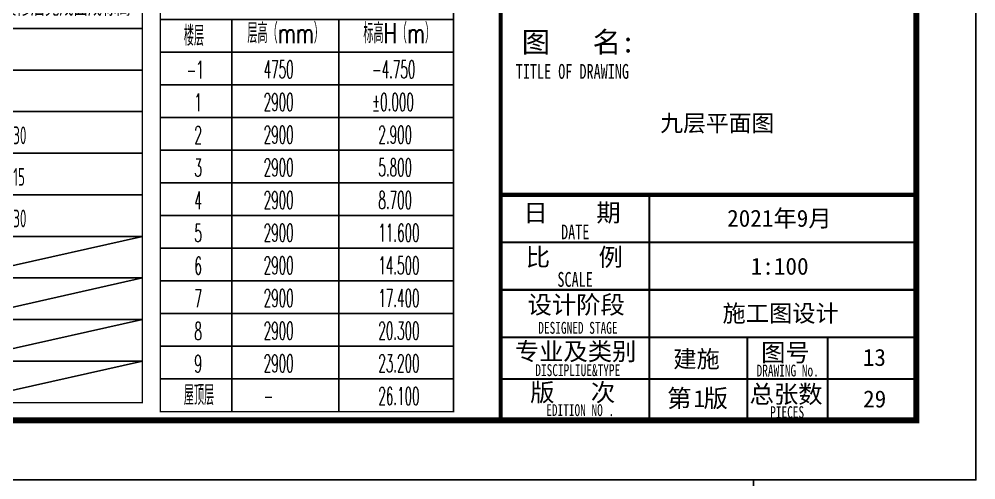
# Model space of a CAD drawing. Extents: x -518115 to 790560, y -210384 to 1628073.
# Drawn here: x 474317 to 490414, y 256415 to 264173 of the extents above; entities that cross this region are included whole.
import ezdxf
from ezdxf.enums import TextEntityAlignment as Align

# ---------------------------------------------------------------- set-up
doc = ezdxf.new("R2010")
doc.units = 0
doc.header["$LTSCALE"] = 1000
doc.header["$MEASUREMENT"] = 0
for name, color, linetype in [('C-Sheet-图框', 101, 'Continuous'), ('PUB_TEXT', 4, 'Continuous'), ('图框', 140, 'Continuous'), ('图签文字', 147, 'Continuous')]:
    doc.layers.add(name, color=color, linetype=linetype)
doc.layers.add('yichutu', color=7, linetype='Continuous', true_color=0xffffff, plot=False)
doc.layers.add('可改文字', color=6, linetype='Continuous', lineweight=18)
doc.layers.add('图签', color=147, linetype='Continuous', lineweight=18)
doc.styles.add('_TCH_DIM', font='SIMPLEX.shx', dxfattribs={"width": 0.7, "bigfont": 'GBCBIG.shx'})
doc.styles.add('宋体', font='', dxfattribs={"height": 50})
doc.styles.add('建筑图签-1', font='', dxfattribs={"width": 0.7})
doc.styles.add('房间名称', font='TSSDENG', dxfattribs={"width": 0.8, "bigfont": 'HZTXT'})
doc.styles.get('宋体').set_extended_font_data('SimSun')
doc.styles.get('建筑图签-1').set_extended_font_data('SimHei')

# ---------------------------------------------------------------- blocks, each defined once
blk = doc.blocks.new('A$C5FFA5860')
at = {"layer": 'C-Sheet-图框', "color": 0}
for p, q in [((300, 0), (15518, 0)), ((4755, 0), (4755, -7000)), ((6605, 0), (6605, -7000)), ((10752, 0), (10752, -7000)), ((12405, 0), (12405, -7000)), ((300, -700), (15518, -700)), ((300, -1400), (15518, -1400)), ((300, -2100), (15518, -2100)), ((300, -2800), (15518, -2800)), ((300, -3500), (15518, -3500)), ((300, -4200), (15518, -4200)), ((300, -4900), (15518, -4900)), ((300, -5600), (15518, -5600)), ((300, -6300), (15518, -6300))]:
    blk.add_line(p, q, dxfattribs=at)
at = {"layer": 'C-Sheet-图框', "color": 0, "const_width": 24}
blk.add_lwpolyline([(300, -7000), (300, 700), (15518, 700), (15518, -7000), (300, -7000)], dxfattribs=at)
at = {"layer": 'PUB_TEXT', "color": 251, "true_color": 0x636466}
for p, q in [((12405, -4900), (15518, -4200)), ((15518, -4900), (12405, -5600)), ((15518, -5600), (12405, -6300)), ((12405, -7000), (15518, -6300))]:
    blk.add_line(p, q, dxfattribs=at)
at = {"layer": 'PUB_TEXT', "color": 2}
for s, height, style, width, p in [('各功能空间建筑及结构标高对应表(H：单位/M)', 227.85, '宋体', 0.8, (468, 251)), ('H-0.060', 300, '房间名称', 0.56, (5180, -1227)), ('H-0.030', 300, '房间名称', 0.56, (11079, -1227)), ('H-0.085', 300, '房间名称', 0.56, (5180, -1927)), ('H-0.030', 300, '房间名称', 0.56, (11079, -1927)), ('H-0.085', 300, '房间名称', 0.56, (5180, -2613)), ('H-0.060', 300, '房间名称', 0.56, (11079, -2613)), ('H-0.085', 300, '房间名称', 0.56, (5180, -3313)), ('H-0.045', 300, '房间名称', 0.56, (11079, -3313)), ('H-0.100', 300, '房间名称', 0.56, (5180, -4013)), ('H-0.060', 300, '房间名称', 0.56, (11079, -4013)), ('H-0.085', 300, '房间名称', 0.56, (5180, -4749)), ('H-0.025', 300, '房间名称', 0.56, (11079, -4749)), ('H-0.050', 300, '房间名称', 0.56, (5180, -5413)), ('H-0.015', 300, '房间名称', 0.56, (11079, -5413)), ('H-0.050', 300, '房间名称', 0.56, (5180, -6149)), ('H-0.030', 300, '房间名称', 0.56, (11079, -6149)), ('H-0.050', 300, '房间名称', 0.56, (5180, -6813)), ('H-0.030', 300, '房间名称', 0.56, (11079, -6813))]:
    blk.add_text(s, height=height, dxfattribs=dict(at, style=style, width=width)).set_placement(p)
at = {"layer": 'PUB_TEXT', "style": '房间名称'}
for s, height, width, p in [('部位', 300, 0.8, (1912, -490)), ('结构标高', 300, 0.8, (5147, -490)), ('结构板面以上建筑构造做法厚度', 300, 0.8, (6878, -490)), ('交付标高', 300, 0.8, (11126, -490)), ('用户装修后完成面成标高', 300, 0.8, (12679, -490)), ('0.030', 300, 0.56, (7769, -1227)), ('客厅、餐厅、卧室等主要功能房间', 240, 0.8, (485, -1347)), ('0.055', 300, 0.56, (7769, -1927)), ('客厅、餐厅、卧室等主要功能房间', 240, 0.8, (485, -2047)), ('厨房', 300, 0.8, (531, -2663)), ('0.020', 321.4, 0.56, (6791, -2650)), ('阳台', 300, 0.8, (531, -3363)), ('0.020~0.040', 300, 0.56, (6834, -3313)), ('卫生间', 300, 0.8, (531, -4063)), ('0.020~0.040', 300, 0.56, (6834, -4013)), ('设备平台', 300, 0.8, (531, -4763)), ('0.020~0.060', 300, 0.56, (6834, -4713)), ('候梯厅、敞开楼梯间', 300, 0.8, (531, -5463)), ('0.035', 300, 0.56, (7749, -5413)), ('封闭楼梯间', 300, 0.8, (531, -6163)), ('0.020', 300, 0.56, (7749, -6149)), ('管 井', 300, 0.8, (493, -6831)), ('0.020', 300, 0.56, (7749, -6813))]:
    blk.add_text(s, height=height, dxfattribs=dict(at, width=width)).set_placement(p)
at = {"layer": 'PUB_TEXT', "color": 1, "style": '房间名称', "width": 0.8}
for s, p in [('无地下室时一层（无层间保温），', (450, -1032)), ('有地下室时一层、二层及以上（有层间保温），', (450, -1732))]:
    blk.add_text(s, height=257.14, dxfattribs=at).set_placement(p)
at = {"layer": 'PUB_TEXT', "color": 251, "true_color": 0x636466, "style": '房间名称', "width": 0.56}
for s, p in [('+0.030（预留装修）', (8663, -1234)), ('+0.030（预留装修）', (8663, -1934)), ('+0.030（预留装修）', (8663, -2607)), ('+0.030（预留装修）', (8663, -3307)), ('+0.030（预留装修）', (8663, -4007)), ('（装修）', (9889, -5407))]:
    blk.add_text(s, height=300, dxfattribs=at).set_placement(p)
at = {"layer": 'PUB_TEXT', "color": 4, "style": '房间名称', "width": 0.56}
for s, p in [('H', (12829, -1249)), ('H', (12829, -1949)), ('H-0.030', (12829, -2649)), ('H-0.015', (12829, -3349)), ('H-0.030', (12829, -4049))]:
    blk.add_text(s, height=300, dxfattribs=at).set_placement(p)
at = {"layer": 'PUB_TEXT', "color": 3, "style": '房间名称', "width": 0.56}
blk.add_text('+0.005', height=321.4, dxfattribs=at).set_placement((7564, -2650))
blk = doc.blocks.new('yct-841-594-84100-59399.9999999999-100-1000.0')
at = {"color": 7, "true_color": 0xffffff}
blk.add_lwpolyline([(0, -3549), (80358, -3549), (80358, 0), (0, 0)], close=True, dxfattribs=at)
at = {"layer": 'yichutu', "color": 7, "true_color": 0xffffff}
blk.add_lwpolyline([(0, 0), (0, 59400), (84100, 59400), (84100, 0)], close=True, dxfattribs=at)
blk = doc.blocks.new('TK')
at = {"layer": '图框'}
blk.add_lwpolyline([(465375, 548714), (549475, 548714), (549475, 489314), (465375, 489314)], close=True, dxfattribs=at)
blk.add_lwpolyline([(465375, 548714), (549475, 548714), (549475, 489314), (465375, 489314)], close=True, dxfattribs=at)
at = {"layer": '图框', "const_width": 100}
blk.add_lwpolyline([(548475, 490314), (548475, 547714), (467875, 547714), (467875, 490314)], close=True, dxfattribs=at)
at = {"layer": '图框'}
for points, const_width in [([(541480, 490314), (541480, 547714)], 70), ([(541480, 494114), (548480, 494114)], 70), ([(543980, 491714), (543980, 494114)], 35), ([(541480, 493314), (548480, 493314)], 35), ([(541480, 492514), (548480, 492514)], 35), ([(541480, 491714), (548480, 491714)], 35), ([(541480, 491714), (547980, 491714)], 35), ([(543980, 490314), (543980, 491714)], 35), ([(545630, 490314), (545630, 491714)], 35), ([(545630, 490314), (545630, 491714)], 35), ([(545630, 490314), (545630, 491714)], 35), ([(546980, 490314), (546980, 491714)], 35), ([(541480, 491014), (545630, 491014)], 35), ([(545630, 491014), (548480, 491014)], 35)]:
    blk.add_lwpolyline(points, dxfattribs=dict(at, const_width=const_width))
at = {"layer": '图框', "style": '建筑图签-1', "width": 0.7}
for s, height, p in [('TITLE OF DRAWING', 250, (541734, 496066)), ('DATE', 250, (542496, 493363)), ('SCALE', 250, (542435, 492564)), ('DESIGNED STAGE', 200, (542113, 491774)), ('DISCIPLIUE&TYPE', 200, (542063, 491061)), ('DRAWING No.', 200, (545785, 491054)), ('EDITION NO .', 200, (542246, 490388)), ('PIECES', 200, (546014, 490354))]:
    blk.add_text(s, height=height, dxfattribs=at).set_placement(p)
at = {"layer": '图签', "color": 2, "style": '宋体'}
for s, height, p in [('2021年9月', 286.7, (545290, 493575)), ('1:100', 286.7, (545686, 492768)), ('施工图设计', 286.7, (545212, 491975)), ('建施', 286.7, (544384, 491206)), ('1', 287, (544723, 490539)), ('29', 286.7, (547577, 490533))]:
    blk.add_text(s, height=height, dxfattribs=at).set_placement(p)
at = {"layer": '图签文字', "color": 7, "style": '建筑图签-1'}
for s, height, p in [('图   名:', 350, (541835, 496509)), ('日    期', 300, (541864, 493662)), ('比    例', 300, (541902, 492915)), ('设计阶段', 300, (541932, 492113)), ('专业及类别', 300, (541718, 491327)), ('图号', 300, (545861, 491308)), ('版   次 ', 300, (541976, 490637)), ('第 版', 300, (544281, 490537)), ('总张数', 300, (545668, 490608))]:
    blk.add_text(s, height=height, dxfattribs=at).set_placement(p)

msp = doc.modelspace()

# ---------------------------------------------------------------- linework, layer by layer
at = {"layer": 'C-Sheet-图框', "color": 0}
for p, q in [((476692.4, 264165.2), (481625.3, 264165.2)), ((476692.4, 264165.2), (481625.3, 264165.2)), ((477893.6, 264165.2), (477893.6, 257565.2)), ((479695.6, 264165.2), (479695.6, 257565.2)), ((476692.4, 263615.2), (481625.3, 263615.2)), ((476692.4, 263065.2), (481625.3, 263065.2)), ((476692.4, 262515.2), (481625.3, 262515.2)), ((476692.4, 261965.2), (481625.3, 261965.2)), ((476692.4, 261415.2), (481625.3, 261415.2)), ((476692.4, 260865.2), (481625.3, 260865.2)), ((476692.4, 260315.2), (481625.3, 260315.2)), ((476692.4, 259765.2), (481625.3, 259765.2)), ((476692.4, 259215.2), (481625.3, 259215.2)), ((476692.4, 258665.2), (481625.3, 258665.2)), ((476692.4, 258115.2), (481625.3, 258115.2))]:
    msp.add_line(p, q, dxfattribs=at)
at = {"layer": 'C-Sheet-图框', "color": 0, "const_width": 24}
msp.add_lwpolyline([(476692.4, 257565.2), (481625.3, 257565.2), (481625.3, 264715.2), (476692.4, 264715.2), (476692.4, 257565.2)], dxfattribs=at)

# ---------------------------------------------------------------- block references
for name, p in [('TK', (-59060.9, -232898.5)), ('A$C5FFA5860', (460874, 264715.2))]:
    msp.add_blockref(name, p)
at = {"layer": 'yichutu'}
msp.add_blockref('yct-841-594-84100-59399.9999999999-100-1000.0', (406314.1, 256415.2), dxfattribs=at)

# ---------------------------------------------------------------- texts
at = {"layer": 'PUB_TEXT', "style": '_TCH_DIM'}
for s, height, width, p in [('楼层', 337.59, 0.7, (477088.9, 263723.1)), ('层高（mm）', 337.59, 0.7, (478157.2, 263767.4)), ('标高H（m）', 337.59, 0.7, (480108.9, 263767.4)), ('-1', 297.5, 0.494118, (477133.3, 263170.5)), ('4750', 297.5, 0.494118, (478431.8, 263178.1)), ('-4.750', 297.5, 0.494118, (480252.5, 263178.1)), ('1', 297.5, 0.494118, (477266.1, 262620.5)), ('2900', 297.5, 0.494118, (478431.8, 262628.1)), ('%%P0.000', 297.5, 0.494118, (480252.5, 262628.1)), ('2', 297.5, 0.494118, (477266.1, 262070.5)), ('2900', 297.5, 0.494118, (478431.8, 262078.1)), ('2.900', 297.5, 0.494118, (480361.5, 262078.1)), ('3', 297.5, 0.494118, (477266.1, 261520.5)), ('2900', 297.5, 0.494118, (478431.8, 261528.1)), ('5.800', 297.5, 0.494118, (480361.5, 261528.1)), ('4', 297.5, 0.494118, (477266.1, 260970.5)), ('2900', 297.5, 0.494118, (478431.8, 260978.1)), ('8.700', 297.5, 0.494118, (480361.5, 260978.1)), ('5', 297.5, 0.494118, (477266.1, 260420.5)), ('2900', 297.5, 0.494118, (478431.8, 260428.1)), ('11.600', 297.5, 0.494118, (480361.5, 260428.1)), ('6', 297.5, 0.494118, (477266.1, 259870.5)), ('2900', 297.5, 0.494118, (478431.8, 259878.1)), ('14.500', 297.5, 0.494118, (480361.5, 259878.1)), ('7', 297.5, 0.494118, (477266.1, 259320.5)), ('2900', 297.5, 0.494118, (478431.8, 259328.1)), ('17.400', 297.5, 0.494118, (480361.5, 259328.1)), ('8', 297.5, 0.494118, (477266.1, 258770.5)), ('2900', 297.5, 0.494118, (478431.8, 258778.1)), ('20.300', 297.5, 0.494118, (480361.5, 258778.1)), ('9', 297.5, 0.494118, (477266.1, 258220.5)), ('2900', 297.5, 0.494118, (478431.8, 258228.1)), ('23.200', 297.5, 0.494118, (480361.5, 258228.1)), ('屋顶层', 337.59, 0.7, (477088.9, 257673.1)), ('26.100', 297.5, 0.494118, (480361.5, 257678.1)), ('-', 297.5, 0.494118, (478431.8, 257678.1))]:
    msp.add_text(s, height=height, dxfattribs=dict(at, width=width)).set_placement(p)
at = {"layer": '可改文字', "color": 3, "style": '宋体'}
msp.add_text('九层平面图', height=281.28, dxfattribs=at).set_placement((486063.3, 262423.3), align=Align.MIDDLE)
at = {"layer": '图签', "color": 3, "style": '宋体'}
msp.add_text('13', height=286.68, dxfattribs=at).set_placement((488510.7, 258334.2))

doc.saveas('drawing.dxf')
